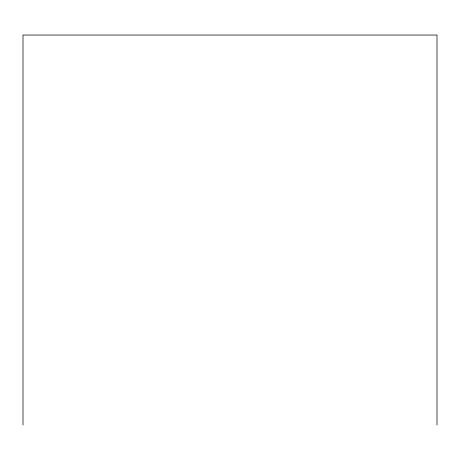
<?xml version="1.0" encoding="UTF-8"?>
<svg xmlns="http://www.w3.org/2000/svg" width="460" height="460" viewBox="0 0 460 460"><rect width="100%" height="100%" fill="white"/><g stroke="black" fill="none" stroke-linecap="round" stroke-linejoin="round"><path stroke-width="0.69" d="M437 424.948L437 35.052L23 35.052L23 424.948"/></g></svg>
